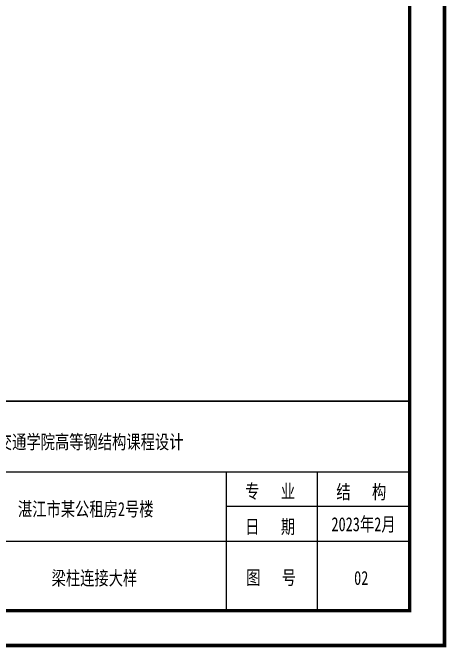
# Model space of a CAD drawing. Extents: x 31132 to 885236, y 345273 to 1212165.
# Drawn here: x 271187 to 278950, y 409925 to 421285 of the extents above; entities that cross this region are included whole.
import ezdxf

# ---------------------------------------------------------------- set-up
doc = ezdxf.new("R2010")
doc.units = 0
doc.header["$LTSCALE"] = 1000
for name, color, linetype in [('PUB_TITLE', 4, 'CONTINUOUS'), ('TEXT', 7, 'CONTINUOUS'), ('TK', 4, 'CONTINUOUS')]:
    doc.layers.add(name, color=color, linetype=linetype)
doc.styles.add('图框_仿宋', font='simfang.ttf', dxfattribs={"width": 0.75, "height": 250})

msp = doc.modelspace()

# ---------------------------------------------------------------- linework, layer by layer
at = {"layer": 'PUB_TITLE', "color": 4}
for p, q in [((264231.69, 413068.37), (278294.19, 413068.37)), ((275006.51, 413068.37), (275006.51, 410580.9)), ((276637.73, 413068.37), (276637.73, 410580.9)), ((278294.19, 412446.5), (275006.51, 412446.5)), ((264231.69, 411824.63), (278294.19, 411824.63))]:
    msp.add_line(p, q, dxfattribs=at)
at = {"layer": 'PUB_TITLE', "color": 4, "const_width": 31.25}
msp.add_lwpolyline([(278294.19, 414330.9), (264231.69, 414330.9)], dxfattribs=at)
at = {"layer": 'TK', "const_width": 62.5}
for points in [[(226419.19, 409955.9), (226419.19, 447080.9), (278919.19, 447080.9), (278919.19, 409955.9)], [(229544.19, 410580.9), (229544.19, 446455.9), (278294.19, 446455.9), (278294.19, 410580.9)]]:
    msp.add_lwpolyline(points, close=True, dxfattribs=at)

# ---------------------------------------------------------------- texts
at = {"layer": 'TEXT', "style": '图框_仿宋', "width": 0.75}
msp.add_text('华南理工大学土木与交通学院高等钢结构课程设计', height=250, dxfattribs=at).set_placement((268618.46, 413477.39))
at = {"layer": 'TEXT', "lineweight": 20, "style": '图框_仿宋', "width": 0.75}
for s, p in [('专   业', (275349.01, 412592.13)), ('结   构', (276981.21, 412581.97)), ('湛江市某公租房2号楼', (271279.78, 412274.5)), ('2023年2月', (276893.48, 412003)), ('日   期', (275349.01, 411959.98)), ('梁柱连接大样', (271882.28, 411038.84)), ('图   号', (275366.65, 411046.93)), ('02', (277299.62, 411041.35))]:
    msp.add_text(s, height=250, dxfattribs=at).set_placement(p)

doc.saveas('drawing.dxf')
